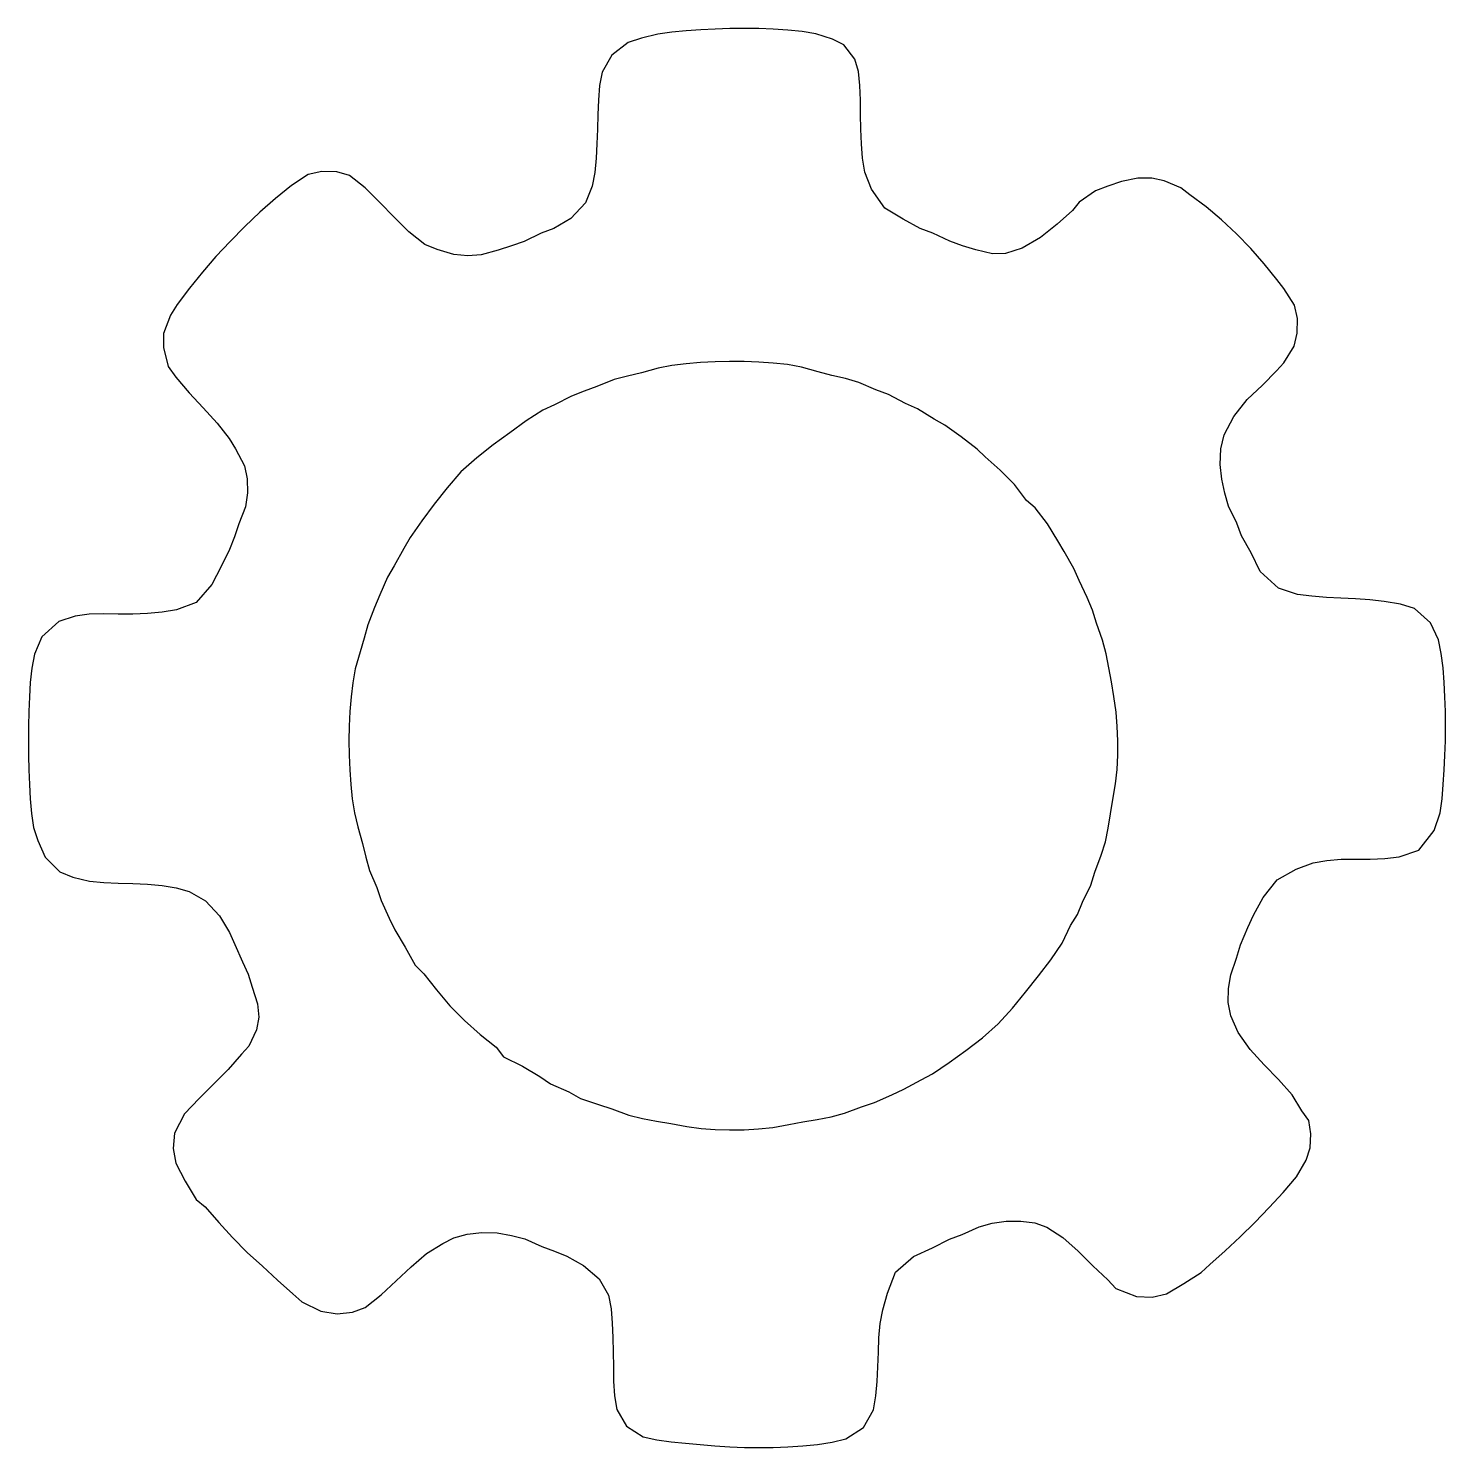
# Model space of a CAD drawing. Extents: x 249.8 to 347.2, y 72.4 to 169.9.
import ezdxf

# ---------------------------------------------------------------- set-up
doc = ezdxf.new("R2010")
doc.units = 0
doc.layers.get('0').update_dxf_attribs({"linetype": 'CONTINUOUS'})

msp = doc.modelspace()

# ---------------------------------------------------------------- linework, layer by layer
for points in [[(298.018, 72.489), (299.003, 72.444), (299.987, 72.437), (300.987, 72.456), (301.98, 72.494), (303.021, 72.558), (304.028, 72.654), (305.031, 72.803), (305.981, 73.032), (307.186, 73.815), (307.884, 75.025), (308.044, 75.99), (308.124, 76.987), (308.173, 77.988), (308.209, 78.987), (308.254, 79.982), (308.335, 80.961), (308.515, 81.913), (308.843, 83.045), (309.394, 84.484), (310.621, 85.566), (311.918, 86.161), (313.09, 86.762), (313.964, 87.078), (315.129, 87.592), (316.032, 87.855), (316.997, 87.984), (317.996, 88), (318.964, 87.877), (319.794, 87.589), (320.89, 86.865), (321.928, 85.923), (322.938, 84.935), (323.976, 83.973), (324.525, 83.361), (325.95, 82.821), (327.027, 82.77), (327.999, 82.992), (329.186, 83.709), (330.39, 84.468), (330.984, 85.011), (332.043, 85.945), (333.072, 86.919), (334.084, 87.908), (335.066, 88.933), (336.029, 89.969), (336.931, 91.045), (337.6, 92.184), (337.869, 93.023), (337.922, 93.991), (337.772, 94.913), (337.294, 95.561), (336.639, 96.679), (335.71, 97.718), (334.704, 98.72), (333.749, 99.788), (332.918, 100.952), (332.415, 102.104), (332.25, 103.013), (332.253, 103.969), (332.414, 104.906), (332.804, 106.06), (333.083, 106.966), (333.599, 108.168), (333.981, 109.005), (334.65, 110.227), (335.608, 111.44), (336.918, 112.173), (338.085, 112.61), (339.016, 112.779), (339.998, 112.848), (340.994, 112.862), (341.998, 112.866), (343.003, 112.906), (343.993, 113.029), (345.33, 113.47), (346.393, 114.826), (346.799, 116.031), (346.932, 117.005), (347.015, 117.997), (347.08, 118.993), (347.133, 119.991), (347.168, 120.991), (347.18, 122), (347.169, 123.004), (347.136, 124.005), (347.082, 125.006), (347.002, 125.999), (346.883, 126.981), (346.689, 127.922), (346.141, 129.092), (345.033, 130.071), (344.08, 130.365), (342.958, 130.568), (341.983, 130.676), (340.993, 130.744), (339.989, 130.793), (338.988, 130.841), (337.991, 130.914), (337.006, 131.051), (335.69, 131.478), (334.444, 132.621), (333.813, 133.905), (333.161, 135.074), (332.827, 135.929), (332.275, 137.097), (332.008, 138.003), (331.809, 138.958), (331.684, 139.977), (331.741, 141.046), (331.966, 142.013), (332.624, 143.262), (333.54, 144.437), (334.589, 145.43), (335.56, 146.411), (336.056, 146.955), (336.778, 148.098), (336.99, 149.002), (336.996, 150), (336.795, 150.913), (336.071, 152.055), (335.58, 152.669), (334.718, 153.752), (333.791, 154.814), (332.82, 155.81), (331.784, 156.778), (330.73, 157.68), (329.604, 158.484), (328.984, 158.982), (327.842, 159.465), (326.992, 159.642), (326.043, 159.629), (324.906, 159.4), (323.965, 159.093), (323.126, 158.763), (321.998, 157.998), (321.539, 157.407), (320.502, 156.473), (319.352, 155.57), (318.08, 154.821), (316.944, 154.459), (316.046, 154.437), (314.907, 154.715), (313.996, 155.002), (313.112, 155.319), (311.941, 155.866), (311.078, 156.191), (309.91, 156.829), (308.648, 157.573), (307.736, 158.878), (307.277, 160.055), (307.122, 161.014), (307.042, 162.005), (307.003, 163.002), (306.985, 164.002), (306.972, 165.001), (306.942, 166), (306.837, 166.977), (306.593, 167.815), (305.833, 168.801), (305.068, 169.176), (303.922, 169.56), (302.972, 169.713), (301.98, 169.804), (300.984, 169.871), (299.991, 169.914), (298.996, 169.928), (297.998, 169.909), (297, 169.872), (296.003, 169.822), (295.01, 169.76), (294.029, 169.673), (293.067, 169.538), (291.927, 169.264), (291.017, 168.953), (289.89, 168.089), (289.243, 166.927), (289.064, 165.994), (288.984, 165.002), (288.942, 164.004), (288.906, 163.006), (288.871, 162.004), (288.824, 161.009), (288.737, 160.035), (288.543, 159.098), (288.08, 157.953), (287.083, 156.869), (285.915, 156.178), (285.05, 155.857), (283.879, 155.299), (282.999, 154.984), (282.093, 154.689), (280.933, 154.373), (279.997, 154.307), (279.046, 154.386), (277.899, 154.733), (277.046, 155.087), (275.955, 155.959), (274.939, 156.95), (273.962, 157.971), (272.958, 158.964), (271.872, 159.812), (271.01, 160.067), (269.972, 160.102), (269.049, 159.896), (267.894, 159.127), (266.796, 158.237), (265.711, 157.311), (264.679, 156.316), (263.691, 155.281), (262.699, 154.257), (261.771, 153.182), (260.878, 152.087), (260.039, 150.969), (259.581, 150.229), (259.108, 148.975), (259.092, 148.014), (259.423, 146.705), (259.957, 145.975), (260.871, 144.891), (261.832, 143.851), (262.777, 142.819), (263.606, 141.751), (264.057, 141.036), (264.668, 139.872), (264.857, 138.983), (264.872, 138.014), (264.724, 137.068), (264.275, 135.89), (263.97, 135.007), (263.643, 134.135), (263.061, 132.967), (262.411, 131.732), (261.34, 130.496), (259.992, 129.996), (259.01, 129.822), (258.006, 129.725), (256.993, 129.692), (255.984, 129.699), (254.991, 129.707), (254.001, 129.678), (253.041, 129.557), (251.903, 129.193), (250.739, 128.138), (250.234, 126.946), (250.062, 125.988), (249.952, 125.002), (249.884, 124.005), (249.843, 123), (249.823, 122.001), (249.818, 120.998), (249.832, 119.991), (249.857, 118.991), (249.896, 117.993), (249.947, 116.995), (250.032, 116.003), (250.179, 115.035), (250.462, 114.137), (250.978, 112.989), (251.981, 111.983), (252.871, 111.63), (254.019, 111.35), (254.997, 111.261), (255.997, 111.221), (256.994, 111.19), (258, 111.139), (258.998, 111.043), (259.968, 110.891), (260.874, 110.64), (261.992, 109.997), (262.948, 108.969), (263.639, 107.833), (263.992, 106.997), (264.534, 105.8), (264.907, 104.963), (265.199, 104.066), (265.565, 102.915), (265.639, 102.002), (265.488, 101.131), (264.971, 100.01), (264.449, 99.459), (263.552, 98.418), (262.567, 97.417), (261.559, 96.425), (260.554, 95.362), (259.866, 94.042), (259.762, 92.982), (259.943, 91.975), (260.596, 90.735), (261.341, 89.489), (261.957, 88.968), (262.896, 87.911), (263.846, 86.862), (264.847, 85.84), (265.903, 84.895), (266.941, 83.937), (267.996, 83), (268.595, 82.442), (269.914, 81.807), (271.027, 81.633), (272.075, 81.747), (272.95, 82.062), (274.055, 82.924), (275.094, 83.885), (276.12, 84.856), (277.165, 85.777), (278.281, 86.463), (279.043, 86.858), (279.972, 87.092), (280.976, 87.222), (282.016, 87.186), (282.999, 87.016), (283.917, 86.771), (285.096, 86.258), (285.97, 85.938), (286.811, 85.582), (287.965, 84.947), (289.029, 84.025), (289.672, 82.901), (289.856, 81.981), (289.932, 80.993), (289.968, 79.994), (289.992, 78.995), (290.004, 77.995), (290.018, 76.995), (290.077, 76.002), (290.249, 75.057), (290.899, 73.904), (292.05, 73.173), (292.989, 72.965), (293.971, 72.838), (294.967, 72.738), (295.971, 72.653), (296.975, 72.567), (298.018, 72.489)], [(295.048, 94.49), (296.028, 94.36), (297.007, 94.292), (297.994, 94.266), (298.986, 94.276), (299.975, 94.325), (300.954, 94.427), (302.058, 94.628), (303.031, 94.814), (303.997, 94.983), (304.959, 95.16), (305.879, 95.418), (307.044, 95.854), (307.941, 96.139), (309.135, 96.674), (309.969, 97.051), (311.152, 97.707), (311.929, 98.11), (313.065, 98.89), (314.214, 99.712), (315.359, 100.579), (316.436, 101.541), (317.426, 102.623), (318.324, 103.728), (319.201, 104.834), (320.067, 105.948), (320.836, 107.083), (321.419, 108.293), (321.887, 109.048), (322.233, 109.896), (322.798, 111.072), (323.09, 111.965), (323.524, 113.126), (323.812, 114.041), (323.996, 114.998), (324.159, 115.97), (324.325, 116.957), (324.508, 118.04), (324.616, 119.022), (324.664, 120.005), (324.666, 120.992), (324.625, 121.98), (324.541, 122.963), (324.386, 124.044), (324.217, 125.036), (324.047, 126.009), (323.866, 126.969), (323.619, 127.9), (323.191, 129.061), (322.915, 129.969), (322.565, 130.824), (322.006, 132.004), (321.632, 132.822), (320.979, 133.99), (320.535, 134.731), (319.836, 135.896), (318.979, 136.987), (318.397, 137.503), (317.558, 138.586), (316.58, 139.571), (315.552, 140.489), (315.008, 141.016), (313.91, 141.881), (312.786, 142.677), (312.048, 143.094), (310.893, 143.8), (310.071, 144.16), (308.904, 144.787), (308.037, 145.107), (306.868, 145.596), (305.959, 145.873), (305.015, 146.082), (304.064, 146.325), (302.933, 146.665), (301.968, 146.832), (300.988, 146.932), (299.994, 146.997), (298.996, 147.038), (297.994, 147.05), (296.993, 147.023), (295.997, 146.966), (295.006, 146.884), (294.028, 146.769), (293.074, 146.58), (291.94, 146.259), (290.984, 146.038), (290.051, 145.81), (288.877, 145.337), (287.992, 145.004), (287.132, 144.674), (285.962, 144.064), (285.155, 143.695), (284.014, 142.966), (282.888, 142.153), (281.744, 141.319), (280.625, 140.422), (279.525, 139.456), (278.583, 138.365), (277.695, 137.244), (276.845, 136.103), (276.051, 134.965), (275.618, 134.206), (274.955, 133.019), (274.489, 132.24), (273.958, 131.013), (273.595, 130.15), (273.13, 128.955), (272.886, 128.03), (272.612, 127.094), (272.274, 125.943), (272.106, 124.98), (271.988, 123.999), (271.901, 123.006), (271.85, 122.002), (271.833, 121), (271.849, 119.994), (271.897, 118.991), (271.968, 117.996), (272.069, 117.008), (272.212, 116.04), (272.441, 115.087), (272.767, 113.944), (272.993, 112.998), (273.247, 112.08), (273.746, 110.907), (274.049, 110.019), (274.599, 108.815), (275.003, 108.002), (275.703, 106.823), (276.39, 105.582), (276.982, 104.989), (277.857, 103.89), (278.772, 102.795), (279.781, 101.775), (280.853, 100.825), (281.945, 99.934), (282.466, 99.277), (283.771, 98.634), (284.956, 97.93), (285.692, 97.421), (286.943, 96.881), (287.753, 96.417), (288.995, 95.999), (289.899, 95.704), (291.067, 95.27), (292.006, 95.052), (292.972, 94.873), (293.955, 94.699), (295.048, 94.49)]]:
    msp.add_lwpolyline(points)

doc.saveas('drawing.dxf')
